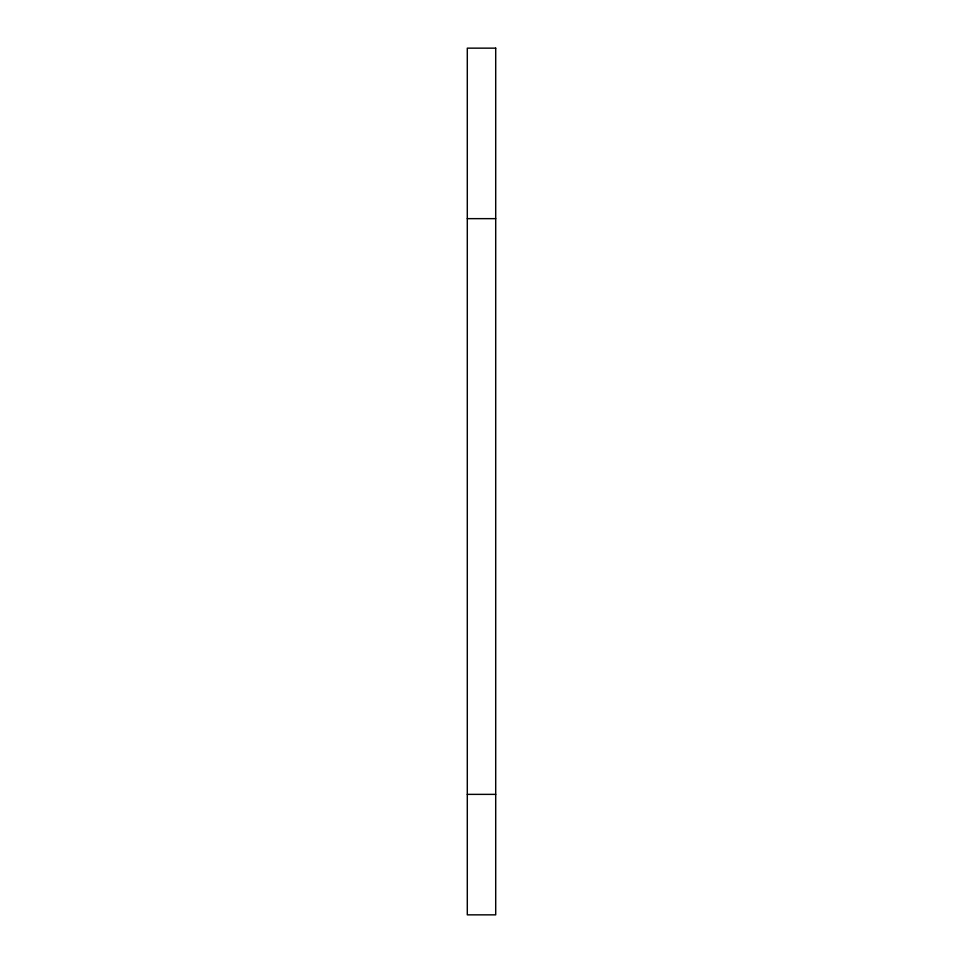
<?xml version="1.0" encoding="UTF-8"?>
<svg xmlns="http://www.w3.org/2000/svg" width="963" height="963" viewBox="0 0 963 963"><rect width="100%" height="100%" fill="white"/><g stroke="black" fill="none" stroke-linecap="round" stroke-linejoin="round"><path stroke-width="1.44" d="M467.296 218.649L495.704 218.649M467.296 794.367L495.704 794.367M495.704 48.15L467.296 48.15L467.296 914.85L495.704 914.85L495.704 48.15"/></g></svg>
